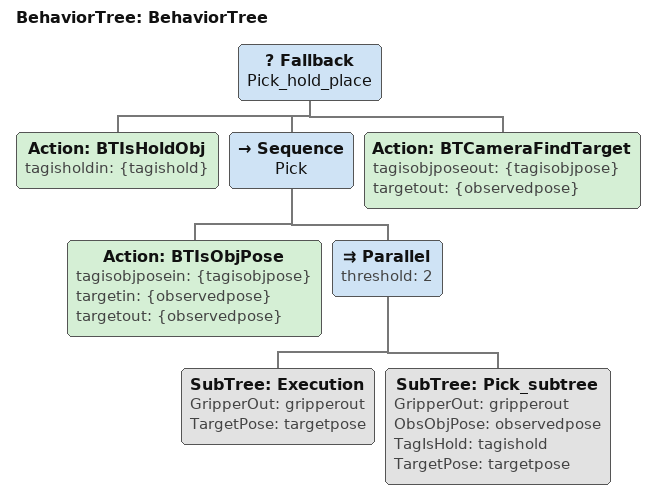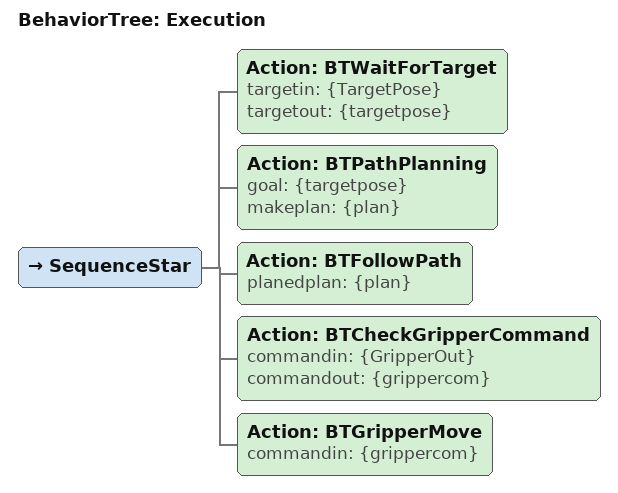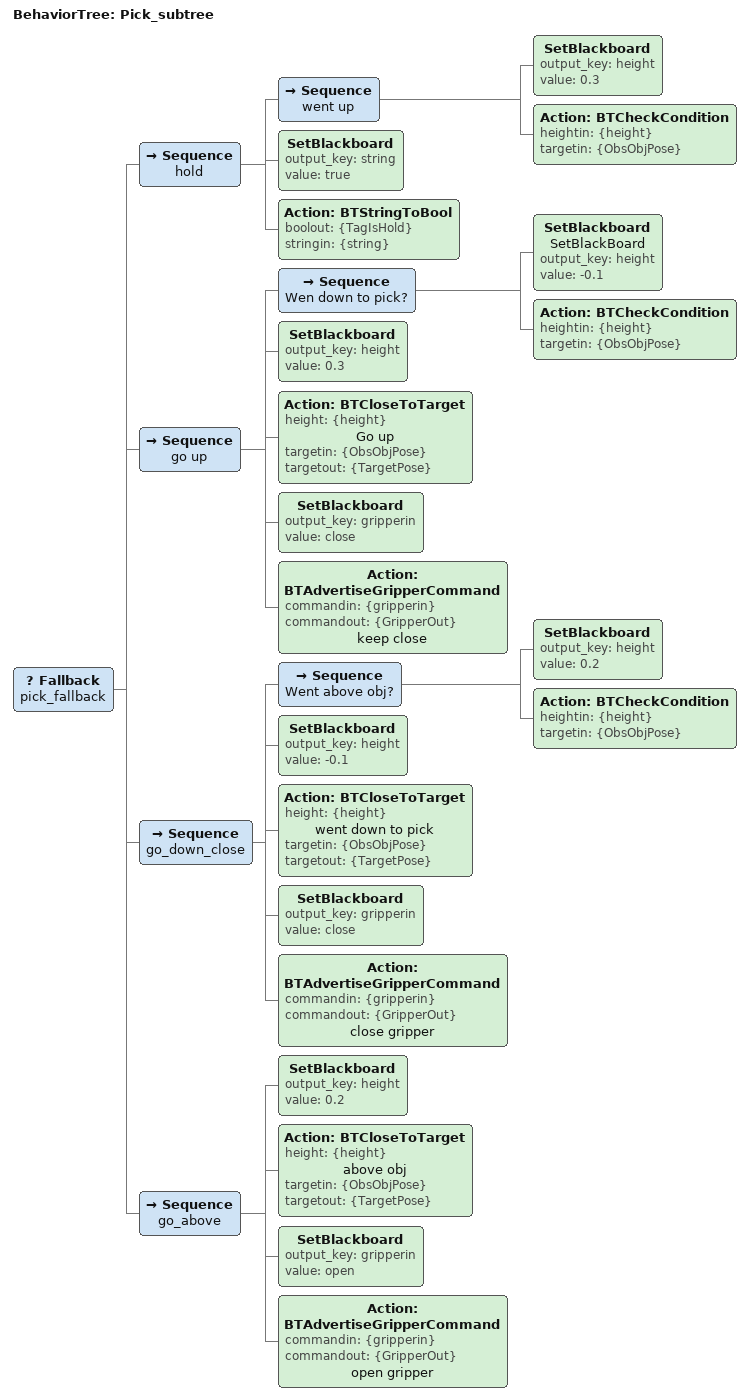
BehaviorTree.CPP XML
<?xml version="1.0"?>
<root main_tree_to_execute="BehaviorTree">
    <BehaviorTree ID="BehaviorTree">
        <Fallback name="Pick_hold_place">
            <Action ID="BTIsHoldObj" tagisholdin="{tagishold}"/>
            <Sequence name="Pick">
                <Action ID="BTIsObjPose" tagisobjposein="{tagisobjpose}" targetin="{observedpose}" targetout="{observedpose}"/>
                <Parallel threshold="2">
                    <SubTree GripperOut="gripperout" ID="Execution" TargetPose="targetpose"/>
                    <SubTree GripperOut="gripperout" ID="Pick_subtree" ObsObjPose="observedpose" TagIsHold="tagishold" TargetPose="targetpose"/>
                </Parallel>
            </Sequence>
            <Action ID="BTCameraFindTarget" tagisobjposeout="{tagisobjpose}" targetout="{observedpose}"/>
        </Fallback>
    </BehaviorTree>
    <BehaviorTree ID="Execution">
        <SequenceStar>
            <Action ID="BTWaitForTarget" targetin="{TargetPose}" targetout="{targetpose}"/>
            <Action ID="BTPathPlanning" goal="{targetpose}" makeplan="{plan}"/>
            <Action ID="BTFollowPath" planedplan="{plan}"/>
            <Action ID="BTCheckGripperCommand" commandin="{GripperOut}" commandout="{grippercom}"/>
            <Action ID="BTGripperMove" commandin="{grippercom}"/>
        </SequenceStar>
    </BehaviorTree>
    <BehaviorTree ID="Pick_subtree">
        <Fallback name="pick_fallback">
            <Sequence name="hold">
                <Sequence name="went up">
                    <SetBlackboard output_key="height" value="0.3"/>
                    <Action ID="BTCheckCondition" heightin="{height}" targetin="{ObsObjPose}"/>
                </Sequence>
                <SetBlackboard output_key="string" value="true"/>
                <Action ID="BTStringToBool" boolout="{TagIsHold}" stringin="{string}"/>
            </Sequence>
            <Sequence name="go up">
                <Sequence name="Wen down to pick?">
                    <SetBlackboard name="SetBlackBoard" output_key="height" value="-0.1"/>
                    <Action ID="BTCheckCondition" heightin="{height}" targetin="{ObsObjPose}"/>
                </Sequence>
                <SetBlackboard output_key="height" value="0.3"/>
                <Action ID="BTCloseToTarget" height="{height}" name="Go up" targetin="{ObsObjPose}" targetout="{TargetPose}"/>
                <SetBlackboard output_key="gripperin" value="close"/>
                <Action ID="BTAdvertiseGripperCommand" commandin="{gripperin}" commandout="{GripperOut}" name="keep close"/>
            </Sequence>
            <Sequence name="go_down_close">
                <Sequence name="Went above obj?">
                    <SetBlackboard output_key="height" value="0.2"/>
                    <Action ID="BTCheckCondition" heightin="{height}" targetin="{ObsObjPose}"/>
                </Sequence>
                <SetBlackboard output_key="height" value="-0.1"/>
                <Action ID="BTCloseToTarget" height="{height}" name="went down to pick" targetin="{ObsObjPose}" targetout="{TargetPose}"/>
                <SetBlackboard output_key="gripperin" value="close"/>
                <Action ID="BTAdvertiseGripperCommand" commandin="{gripperin}" commandout="{GripperOut}" name="close gripper"/>
            </Sequence>
            <Sequence name="go_above">
                <SetBlackboard output_key="height" value="0.2"/>
                <Action ID="BTCloseToTarget" height="{height}" name="above obj" targetin="{ObsObjPose}" targetout="{TargetPose}"/>
                <SetBlackboard output_key="gripperin" value="open"/>
                <Action ID="BTAdvertiseGripperCommand" commandin="{gripperin}" commandout="{GripperOut}" name="open gripper"/>
            </Sequence>
        </Fallback>
    </BehaviorTree>
</root>
